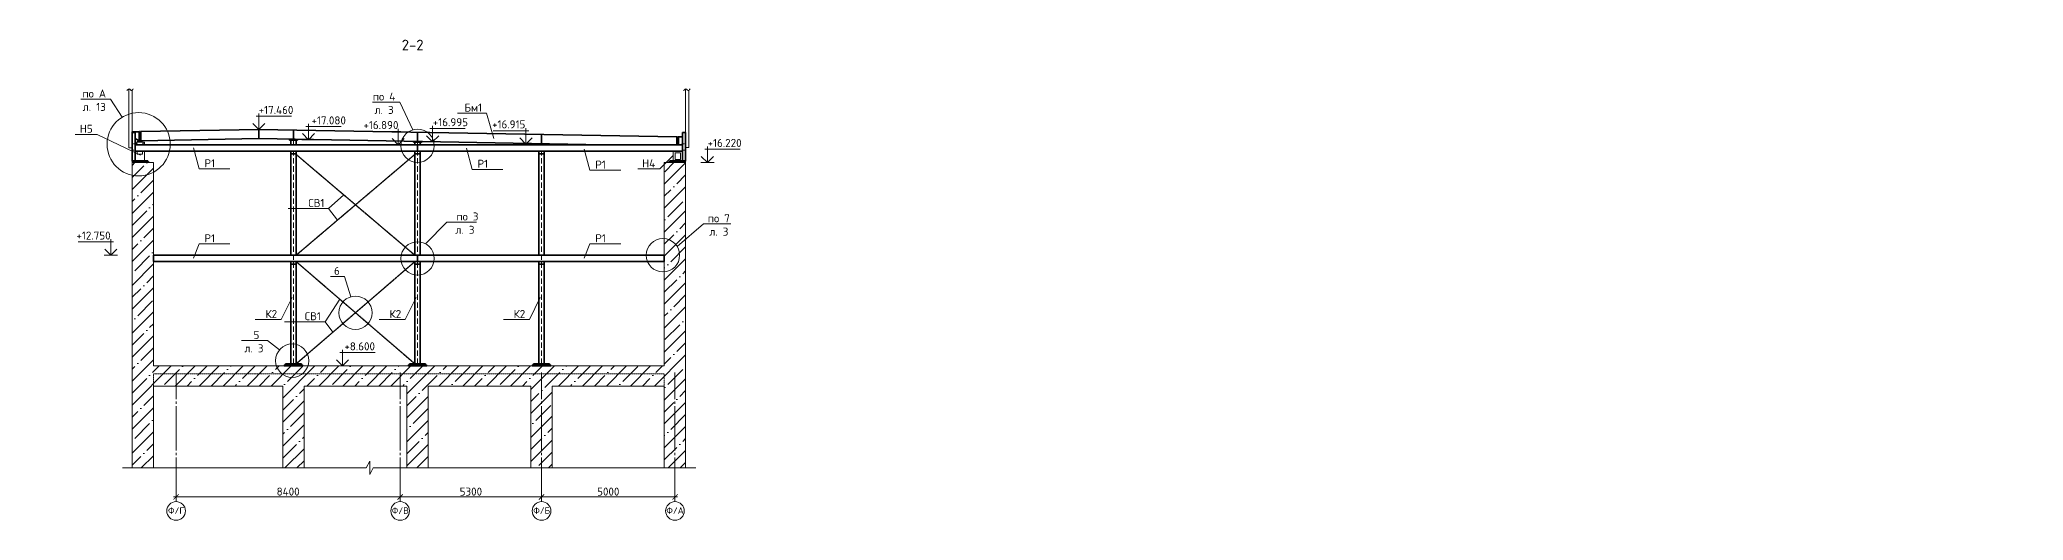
# Model space of a CAD drawing. Header units: millimetres. Extents: x -89387 to 125653, y -1961 to 16045.
# Drawn here: x -23813 to 50543, y -1961 to 16045 of the extents above; entities that cross this region are included whole.
import ezdxf
from ezdxf import colors
from ezdxf.entities.mleader import LeaderData, LeaderLine
from ezdxf.math import Vec2, Vec3

# ---------------------------------------------------------------- set-up
doc = ezdxf.new("R2010")
doc.units = ezdxf.units.MM
doc.linetypes.add('JIS_02_2.0', pattern=[3, 2, -1])
doc.linetypes.add('JIS_08_11', pattern=[12.8, 11, -0.6, 0.6, -0.6])
for name, color, linetype, lineweight in [('НАДПИСИ', 11, 'Continuous', 13), ('ОСЕВАЯ', 50, 'JIS_08_11', 13), ('ОСНОВНАЯ', 213, 'Continuous', 35), ('РАЗМЕРЫ', 141, 'Continuous', 13), ('ШТРИХОВАЯ', 84, 'JIS_02_2.0', 13)]:
    doc.layers.add(name, color=color, linetype=linetype, lineweight=lineweight)
doc.styles.add('_ОСК', font='isocpeur.ttf', dxfattribs={"height": 3})
doc.styles.add('ОСК', font='isocpeur.ttf')
doc.dimstyles.new('Размеры_общие', dxfattribs={"dimtxt": 3, "dimasz": 2, "dimexe": 1, "dimexo": 0, "dimgap": 0.5, "dimtad": 1, "dimdec": 0, "dimzin": 0, "dimdsep": 46, "dimtxsty": 'ОСК', "dimblk": 'ARCHTICK', "dimcen": 1, "dimdle": 1, "dimclrd": 256, "dimclre": 256, "dimclrt": 256, "dimadec": 0, "dimazin": 0, "dimtfac": 1, "dimtdec": 0, "dimtofl": 0, "dimtmove": 1, "dimatfit": 3, "dimfxl": 1, "dimtolj": 1, "dimtzin": 0, "dimlwd": -1, "dimlwe": -1, "dimarcsym": 0})

# ---------------------------------------------------------------- blocks, each defined once
blk = doc.blocks.new('A$C42093D09')
at = {"layer": 'ОСНОВНАЯ'}
for q in [(22, 228), (478, 228)]:
    blk.add_line((250, 0), q, dxfattribs=at)
at = {"layer": 'РАЗМЕРЫ'}
for p, q in [((150, 500), (1475, 500)), ((250, 0), (250, 600)), ((250, 0), (250, 600)), ((250, 0), (250, 600)), ((500, 0), (0, 0))]:
    blk.add_line(p, q, dxfattribs=at)
blk = doc.blocks.new('_ArchTick')
at = {"color": 0, "linetype": 'ByBlock', "const_width": 0.15}
blk.add_lwpolyline([(-0.5, -0.5), (0.5, 0.5)], dxfattribs=at)
blk = doc.blocks.new('*D8')
at = {"layer": 'DEFPOINTS', "color": 0, "transparency": 16777216}
for p in [(-5000, -586), (0, -586), (-5000, -1086)]:
    blk.add_point(p, dxfattribs=at)
at = {"layer": 'НАДПИСИ', "transparency": 16777216}
for p, q in [((-5000, -586), (-5000, -1186)), ((0, -586), (0, -1186)), ((100, -1086), (-5100, -1086))]:
    blk.add_line(p, q, dxfattribs=at)
at = {"layer": 'НАДПИСИ', "transparency": 16777216, "xscale": 200, "yscale": 200, "zscale": 200, "rotation": 180}
blk.add_blockref('_ArchTick', (-5000, -1086), dxfattribs=at)
at = {"layer": 'НАДПИСИ', "transparency": 16777216, "xscale": 200, "yscale": 200, "zscale": 200}
blk.add_blockref('_ArchTick', (0, -1086), dxfattribs=at)
at = {"layer": 'НАДПИСИ', "transparency": 16777216, "insert": (-2500, -886), "char_height": 300, "attachment_point": 5, "style": '_ОСК'}
blk.add_mtext('\\A1;5000', dxfattribs=at)
blk = doc.blocks.new('*D9')
at = {"layer": 'DEFPOINTS', "color": 0, "transparency": 16777216}
for p in [(-10300, -586), (-5000, -586), (-10300, -1086)]:
    blk.add_point(p, dxfattribs=at)
at = {"layer": 'НАДПИСИ', "transparency": 16777216}
for p, q in [((-10300, -586), (-10300, -1186)), ((-5000, -586), (-5000, -1186)), ((-4900, -1086), (-10400, -1086))]:
    blk.add_line(p, q, dxfattribs=at)
at = {"layer": 'НАДПИСИ', "transparency": 16777216, "xscale": 200, "yscale": 200, "zscale": 200, "rotation": 180}
blk.add_blockref('_ArchTick', (-10300, -1086), dxfattribs=at)
at = {"layer": 'НАДПИСИ', "transparency": 16777216, "xscale": 200, "yscale": 200, "zscale": 200}
blk.add_blockref('_ArchTick', (-5000, -1086), dxfattribs=at)
at = {"layer": 'НАДПИСИ', "transparency": 16777216, "insert": (-7650, -886), "char_height": 300, "attachment_point": 5, "style": '_ОСК'}
blk.add_mtext('\\A1;5300', dxfattribs=at)
blk = doc.blocks.new('*D10')
at = {"layer": 'DEFPOINTS', "color": 0, "transparency": 16777216}
for p in [(-18700, -586), (-10300, -586), (-18700, -1086)]:
    blk.add_point(p, dxfattribs=at)
at = {"layer": 'НАДПИСИ', "transparency": 16777216}
for p, q in [((-18700, -586), (-18700, -1186)), ((-10300, -586), (-10300, -1186)), ((-10200, -1086), (-18800, -1086))]:
    blk.add_line(p, q, dxfattribs=at)
at = {"layer": 'НАДПИСИ', "transparency": 16777216, "xscale": 200, "yscale": 200, "zscale": 200, "rotation": 180}
blk.add_blockref('_ArchTick', (-18700, -1086), dxfattribs=at)
at = {"layer": 'НАДПИСИ', "transparency": 16777216, "xscale": 200, "yscale": 200, "zscale": 200}
blk.add_blockref('_ArchTick', (-10300, -1086), dxfattribs=at)
at = {"layer": 'НАДПИСИ', "transparency": 16777216, "insert": (-14500, -886), "char_height": 300, "attachment_point": 5, "style": '_ОСК'}
blk.add_mtext('\\A1;8400', dxfattribs=at)
blk = doc.blocks.new('_None')

msp = doc.modelspace()

# ---------------------------------------------------------------- hatches: boundary and pattern name
at = {"layer": 'НАДПИСИ'}
h = msp.add_hatch(color=256, dxfattribs=at)
h.dxf.hatch_style = 1
edge = h.paths.add_edge_path()
edge.add_arc((-20176, 12160.3), 11.5, 0, 90)
edge.add_line((-20176, 12171.8), (-20176, 12160.3))
edge.add_line((-20176, 12160.3), (-20164.5, 12160.3))
edge = h.paths.add_edge_path()
edge.add_arc((-20176, 12160.3), 11.5, 270, 360)
edge.add_line((-20164.5, 12160.3), (-20176, 12160.3))
edge.add_line((-20176, 12160.3), (-20176, 12148.8))
edge = h.paths.add_edge_path()
edge.add_arc((-20176, 12160.3), 11.5, 180, 270)
edge.add_line((-20176, 12148.8), (-20176, 12160.3))
edge.add_line((-20176, 12160.3), (-20187.5, 12160.3))
edge = h.paths.add_edge_path()
edge.add_arc((-20176, 12160.3), 11.5, 90, 180)
edge.add_line((-20187.5, 12160.3), (-20176, 12160.3))
edge.add_line((-20176, 12160.3), (-20176, 12171.8))
h = msp.add_hatch(color=256, dxfattribs=at)
h.dxf.hatch_style = 1
h.paths.add_polyline_path([(-20064, 12240.3, 0.4142136), (-20074, 12230.3), (-20064, 12230.3)])
h = msp.add_hatch(color=256, dxfattribs=at)
h.dxf.hatch_style = 1
h.paths.add_polyline_path([(-20048, 12240.3, -0.4142136), (-20038, 12230.3), (-20048, 12230.3)])
h = msp.add_hatch(color=256, dxfattribs=at)
h.dxf.hatch_style = 1
edge = h.paths.add_edge_path()
edge.add_arc((-19936, 12160.3), 11.5, 450, 540, ccw=False)
edge.add_line((-19936, 12171.8), (-19936, 12160.3))
edge.add_line((-19936, 12160.3), (-19947.5, 12160.3))
edge = h.paths.add_edge_path()
edge.add_arc((-19936, 12160.3), 11.5, 180, 270, ccw=False)
edge.add_line((-19947.5, 12160.3), (-19936, 12160.3))
edge.add_line((-19936, 12160.3), (-19936, 12148.8))
edge = h.paths.add_edge_path()
edge.add_arc((-19936, 12160.3), 11.5, 270, 360, ccw=False)
edge.add_line((-19936, 12148.8), (-19936, 12160.3))
edge.add_line((-19936, 12160.3), (-19924.5, 12160.3))
edge = h.paths.add_edge_path()
edge.add_arc((-19936, 12160.3), 11.5, 360, 450, ccw=False)
edge.add_line((-19924.5, 12160.3), (-19936, 12160.3))
edge.add_line((-19936, 12160.3), (-19936, 12171.8))
h = msp.add_hatch(dxfattribs=at)
h.set_pattern_fill('ANSI35', color=256, scale=100)
h.set_pattern_definition([(45, (-46070.5, 42187), (-449.013, 449.013), []), (45, (-45621.47, 42187), (-449.013, 449.013), [793.75, -158.75, 0, -158.75])])
h.paths.add_polyline_path([(-19550, 11440.3), (-20350, 11440.3), (-20350, 0), (-19550, 0), (-19550, 3070.3), (-19550, 3520.3), (-400, 3520.3), (-400, 3070.3), (-400, 0), (400, 0), (400, 11440.3), (-400, 11440.3), (-400, 3820.3), (-19550, 3820.3)])
h.paths.add_polyline_path([(-10300, 3520.3), (-18700, 3520.3), (-18700, 3070.3), (-14700, 3070.3), (-14700, 0), (-13900, 0), (-13900, 3070.3), (-10300, 3070.3)], flags=17)
h.paths.add_polyline_path([(-18700, 3520.3), (-19550, 3520.3), (-19550, 3070.3), (-18700, 3070.3)], flags=17)
h.paths.add_polyline_path([(-5000, 3520.3), (-10300, 3520.3), (-10300, 3070.3), (-10050, 3070.3), (-10050, 0), (-9250, 0), (-9250, 3070.3), (-5400, 3070.3), (-5400, 0), (-5000, 0)], flags=17)
h.paths.add_polyline_path([(-400, 3520.3), (-5000, 3520.3), (-5000, 0), (-4600, 0), (-4600, 3070.3), (-400, 3070.3)], flags=17)
h = msp.add_hatch(color=256, dxfattribs=at)
h.dxf.hatch_style = 1
edge = h.paths.add_edge_path()
edge.add_arc((-14, 11860.3), 11.5, 0, 90)
edge.add_line((-14, 11871.8), (-14, 11860.3))
edge.add_line((-14, 11860.3), (-2.5, 11860.3))
edge = h.paths.add_edge_path()
edge.add_arc((-14, 11860.3), 11.5, 270, 360)
edge.add_line((-2.5, 11860.3), (-14, 11860.3))
edge.add_line((-14, 11860.3), (-14, 11848.8))
edge = h.paths.add_edge_path()
edge.add_arc((-14, 11860.3), 11.5, 180, 270)
edge.add_line((-14, 11848.8), (-14, 11860.3))
edge.add_line((-14, 11860.3), (-25.5, 11860.3))
edge = h.paths.add_edge_path()
edge.add_arc((-14, 11860.3), 11.5, 90, 180)
edge.add_line((-25.5, 11860.3), (-14, 11860.3))
edge.add_line((-14, 11860.3), (-14, 11871.8))

# ---------------------------------------------------------------- linework, layer by layer
at = {"color": 1, "lineweight": 35}
for p, q in [((-20350, 12570.3), (-20350, 11510.3)), ((-20230, 12570.3), (-20350, 12570.3)), ((-20230, 12570.3), (-20230, 11510.3)), ((280, 12570.3), (280, 11510.3)), ((400, 12570.3), (280, 12570.3)), ((400, 12570.3), (400, 11510.3)), ((-20350, 11510.3), (-19762, 11510.3)), ((-20350, 11510.3), (-20350, 11490.3)), ((-20350, 11490.3), (-19762, 11490.3)), ((-19762, 11510.3), (-19762, 11490.3)), ((400, 11510.3), (-188, 11510.3)), ((-188, 11510.3), (-188, 11490.3)), ((-188, 11510.3), (-188, 11490.3)), ((400, 11490.3), (-188, 11490.3)), ((400, 11510.3), (400, 11490.3))]:
    msp.add_line(p, q, dxfattribs=at)
at = {"layer": 'НАДПИСИ'}
for p, q in [((-20470, 11990.3), (-20470, 14196.8)), ((-20350, 11990.3), (-20350, 14144.6)), ((400, 12012), (400, 14196.8)), ((520, 12012), (520, 14144.6)), ((-20350, 11990.3), (-20470, 11990.3)), ((-20230, 12110.3), (-20230, 12200.3)), ((-20230, 12200.3), (-19882, 12200.3)), ((-20146, 12230.3), (-19966, 12230.3)), ((-20056, 12230.3), (-20146, 12230.3)), ((-20146, 12230.3), (-20146, 12200.3)), ((-20141, 12230.3), (-20141, 12240.3)), ((-20091, 12240.3), (-20141, 12240.3)), ((-20091, 12240.3), (-20091, 12230.3)), ((-20091, 12230.3), (-20091, 12240.3)), ((-20056, 12230.3), (-19966, 12230.3)), ((-19966, 12230.3), (-19966, 12200.3)), ((-19882, 12110.3), (-19882, 12200.3)), ((400, 12012), (520, 12012)), ((-20350, 11490.3), (-20350, 0)), ((-19550, 11440.3), (-20350, 11440.3)), ((-20156, 11760.3), (-20156, 11870.3)), ((-19956, 11760.3), (-20156, 11760.3)), ((-20116, 11760.3), (-20156, 11760.3)), ((-19956, 11870.3), (-19956, 11760.3)), ((-19882, 11510.3), (-19882, 11870.3)), ((-19550, 11440.3), (-19550, 3820.3)), ((-400, 11440.3), (-400, 3820.3)), ((400, 11440.3), (-400, 11440.3)), ((-68, 11510.3), (-68, 11870.3)), ((206, 11800.3), (6, 11800.3)), ((6, 11800.3), (6, 11560.3)), ((6, 11560.3), (206, 11560.3)), ((206, 11800.3), (206, 11560.3)), ((400, 11490.3), (400, 0)), ((-12417.2, 10233), (-12982.7, 9716.3)), ((-12564.5, 6322.7), (-13117.3, 5474.4)), ((-19550, 3820.3), (-400, 3820.3)), ((-19550, 3070.3), (-19550, 0)), ((-19550, 3070.3), (-14700, 3070.3)), ((-14700, 3070.3), (-14700, 0)), ((-13900, 3070.3), (-13900, 0)), ((-13900, 3070.3), (-10050, 3070.3)), ((-10050, 3070.3), (-10050, 0)), ((-9250, 3070.3), (-9250, 0)), ((-9250, 3070.3), (-5400, 3070.3)), ((-5400, 3070.3), (-5400, 0)), ((-4600, 3070.3), (-4600, 0)), ((-4600, 3070.3), (-400, 3070.3)), ((-400, 3070.3), (-400, 0)), ((-20709.2, 0), (-11568.9, 0)), ((-11438.1, 250), (-11568.9, 0)), ((-11438.1, 250), (-11438.1, -250)), ((-11438.1, -250), (-11307.3, 0)), ((-11307.3, 0), (786.3, 0))]:
    msp.add_line(p, q, dxfattribs=at)
for centre, radius in [((-20103, 12128.3), 1184.3), ((-9650, 12072.8), 624.9), ((-20176, 12160.3), 11.5), ((-19936, 12160.3), 11.5), ((-14, 11860.3), 11.5), ((-9650, 7850.3), 624.9), ((-449.1, 7969.4), 624.9), ((-11975, 5815.3), 624.9), ((-14349.1, 4019.4), 624.9), ((-18700, -1611.2), 350), ((-10300, -1611.2), 350), ((-5000, -1611.2), 350), ((0, -1611.2), 350)]:
    msp.add_circle(centre, radius, dxfattribs=at)
for centre, radius, start, end in [((-20064, 12230.3), 10, 90, 180), ((-20048, 12230.3), 10, 0, 90), ((-19762, 11440.3), 50, 0, 90), ((-188, 11440.3), 50, 90, 180)]:
    msp.add_arc(centre, radius, start, end, dxfattribs=at)
for points in [[(-20543.7, 14136), (-20439.4, 14195.2), (-20379.7, 14135.6), (-20304.3, 14201.2)], [(326.3, 14136), (430.6, 14195.2), (490.3, 14135.6), (565.7, 14201.2)]]:
    msp.add_spline(points, degree=3, dxfattribs=at)
at = {"layer": 'ОСЕВАЯ', "linetype": 'JIS_08_11', "lineweight": 35}
for p, q in [((-14200, 11745.4), (-9750, 7970.3)), ((-9750, 11745.4), (-14200, 7970.3)), ((-14200, 7730.3), (-9750, 3900.3)), ((-9750, 7730.3), (-14200, 3900.3))]:
    msp.add_line(p, q, dxfattribs=at)
at = {"layer": 'ОСЕВАЯ', "linetype": 'JIS_08_11', "ltscale": 150}
for p, q in [((-18700, -1261.2), (-18700, 3570.3)), ((-10300, -1261.2), (-10300, 3570.3)), ((-5000, -1261.2), (-5000, 3570.3)), ((0, -1261.2), (0, 3570.3))]:
    msp.add_line(p, q, dxfattribs=at)
at = {"layer": 'ОСНОВНАЯ'}
for p, q in [((-15600.2, 12677), (-20024, 12599.6)), ((-15600, 12677), (-20024, 12599.6)), ((-15600.2, 12677), (73.7, 12402.7)), ((-15600.2, 12336.9), (-15600.2, 12677)), ((-15600, 12677), (73.7, 12402.7)), ((-14300, 12314.2), (-14300, 12654.2)), ((-20088, 12598.7), (-20350, 12598.7)), ((-20350, 12598.7), (-20350, 12416.2)), ((-20088, 12258.4), (-20230, 12343.9)), ((-20072, 12608.7), (-20088, 12608.7)), ((-20088, 12230.3), (-20088, 12608.7)), ((-20072, 12230.3), (-20072, 12608.7)), ((-20064, 12340.3), (-20048, 12340.3)), ((-20064, 12340.3), (-20064, 12230.3)), ((-20064, 12230.3), (-20064, 12337.8)), ((-20048, 12340.3), (-20048, 12230.3)), ((-20048, 12337.8), (-20048, 12230.3)), ((-20040, 12230.3), (-20040, 12608.7)), ((-20024, 12608.7), (-20040, 12608.7)), ((-20024, 12230.3), (-20024, 12608.7)), ((-15600.2, 12336.9), (-20024, 12259.5)), ((-15600.2, 12336.9), (-2650.2, 12110.3)), ((-14448.6, 12316.8), (-14449.2, 12284.8)), ((-14449.2, 12284.8), (-14149.2, 12279.5)), ((-14448.9, 12300.8), (-14148.9, 12295.5)), ((-14400, 12283.9), (-14400, 12110.3)), ((-14200, 12280.4), (-14200, 12110.3)), ((-14148.7, 12311.5), (-14149.2, 12279.5)), ((-9798.6, 12235.4), (-9799.2, 12203.4)), ((-9799.2, 12203.4), (-9499.2, 12198.2)), ((-9798.9, 12219.4), (-9498.9, 12214.2)), ((-9750, 12202.6), (-9750, 12110.3)), ((-9650, 12232.8), (-9650, 12572.9)), ((-9550, 12199.1), (-9550, 12110.3)), ((-9498.7, 12230.2), (-9499.2, 12198.2)), ((-5148.6, 12154), (-5149.2, 12122)), ((-5149.2, 12122), (-4849.2, 12116.8)), ((-5148.9, 12138), (-4848.9, 12132.8)), ((-5100, 12121.2), (-5100, 12110.3)), ((-5000, 12151.4), (-5000, 12491.5)), ((-4900, 12117.7), (-4900, 12110.3)), ((-4848.7, 12148.8), (-4849.2, 12116.8)), ((73.7, 12110.3), (73.7, 12411.2)), ((73.7, 12411.2), (89.7, 12411.2)), ((73.7, 12110.3), (73.7, 12411.2)), ((73.7, 12411.2), (89.7, 12411.2)), ((89.7, 12110.3), (89.7, 12411.2)), ((89.7, 12110.3), (89.7, 12411.2)), ((114, 12140.3), (98, 12140.3)), ((98, 12140.3), (98, 12110.3)), ((114, 12140.3), (114, 12110.3)), ((122, 12110.3), (122, 12411.2)), ((122, 12411.2), (138, 12411.2)), ((138, 12110.3), (138, 12411.2)), ((138, 12401.2), (280, 12401.2)), ((233.1, 12110.3), (280, 12134.4)), ((400, 12401.2), (400, 12196)), ((-14400, 11870.3), (-14400, 7970.3)), ((-14400, 11770.3), (-14400, 11870.3)), ((-14400, 11870.3), (-14200, 11870.3)), ((-14200, 11770.3), (-14400, 11770.3)), ((-14200, 11870.3), (-14200, 7970.3)), ((-14200, 11870.3), (-14200, 11770.3)), ((-9750, 11870.3), (-9750, 7970.3)), ((-9750, 11770.3), (-9750, 11870.3)), ((-9750, 11870.3), (-9550, 11870.3)), ((-9550, 11770.3), (-9750, 11770.3)), ((-9550, 11870.3), (-9550, 7970.3)), ((-9550, 11870.3), (-9550, 11770.3)), ((-5100, 11870.3), (-5100, 7970.3)), ((-5100, 11770.3), (-5100, 11870.3)), ((-5100, 11870.3), (-4900, 11870.3)), ((-4900, 11770.3), (-5100, 11770.3)), ((-4900, 11870.3), (-4900, 7970.3)), ((-4900, 11870.3), (-4900, 11770.3)), ((-19550, 7970.3), (-5000, 7970.3)), ((-19550, 7970.3), (-19550, 7730.3)), ((-19550, 7730.3), (-5000, 7730.3)), ((-14400, 7730.3), (-14400, 3900.3)), ((-14400, 7630.3), (-14400, 7730.3)), ((-14400, 7730.3), (-14200, 7730.3)), ((-14200, 7630.3), (-14400, 7630.3)), ((-14200, 7730.3), (-14200, 3900.3)), ((-14200, 7730.3), (-14200, 7630.3)), ((-9750, 7730.3), (-9750, 3900.3)), ((-9750, 7630.3), (-9750, 7730.3)), ((-9750, 7730.3), (-9550, 7730.3)), ((-9550, 7630.3), (-9750, 7630.3)), ((-9650, 7970.3), (-9650, 7730.3)), ((-9550, 7730.3), (-9550, 3900.3)), ((-9550, 7730.3), (-9550, 7630.3)), ((-5100, 7730.3), (-5100, 3900.3)), ((-5100, 7630.3), (-5100, 7730.3)), ((-5100, 7730.3), (-4900, 7730.3)), ((-4900, 7630.3), (-5100, 7630.3)), ((-5000, 7970.3), (-400, 7970.3)), ((-5000, 7730.3), (-400, 7730.3)), ((-4900, 7730.3), (-4900, 3900.3)), ((-4900, 7730.3), (-4900, 7630.3)), ((-400, 7970.3), (-400, 7730.3)), ((-14650, 3820.3), (-13950, 3820.3)), ((-14000, 3900.3), (-14600, 3900.3)), ((-14600, 3900.3), (-14600, 3870.3)), ((-14600, 3870.3), (-14000, 3870.3)), ((-14000, 3870.3), (-14000, 3900.3)), ((-10000, 3820.3), (-9300, 3820.3)), ((-9350, 3900.3), (-9950, 3900.3)), ((-9950, 3900.3), (-9950, 3870.3)), ((-9950, 3870.3), (-9350, 3870.3)), ((-9350, 3870.3), (-9350, 3900.3)), ((-5350, 3820.3), (-4650, 3820.3)), ((-4700, 3900.3), (-5300, 3900.3)), ((-5300, 3900.3), (-5300, 3870.3)), ((-5300, 3870.3), (-4700, 3870.3)), ((-4700, 3870.3), (-4700, 3900.3))]:
    msp.add_line(p, q, dxfattribs=at)
at = {"layer": 'ОСНОВНАЯ', "color": 1}
for p, q in [((-20350, 12110.3), (-20350, 11903.6)), ((-20350, 12110.3), (-20350, 11870.3)), ((-20230, 12110.3), (280, 12110.3)), ((-9650, 11870.3), (-9650, 12110.3)), ((400, 11913.6), (400, 12110.3)), ((400, 11870.3), (400, 12110.3)), ((-20230, 11870.3), (280, 11870.3))]:
    msp.add_line(p, q, dxfattribs=at)
at = {"layer": 'ОСНОВНАЯ'}
for centre, start, end in [((-14600, 3820.3), 90, 180), ((-14000, 3820.3), 0, 90), ((-9950, 3820.3), 90, 180), ((-9350, 3820.3), 0, 90), ((-5300, 3820.3), 90, 180), ((-4700, 3820.3), 0, 90)]:
    msp.add_arc(centre, 50, start, end, dxfattribs=at)
at = {"layer": 'ШТРИХОВАЯ'}
for p, q in [((-20243.3, 12140.3), (-20336.7, 12140.3)), ((-20336.7, 11900.3), (-20243.3, 11900.3)), ((-20230, 11913.6), (-20230, 12127)), ((280, 12127), (280, 11913.6)), ((386.7, 12140.3), (293.3, 12140.3)), ((293.3, 11900.3), (386.7, 11900.3)), ((-19550, 3520.3), (-400, 3520.3)), ((-19550, 3070.3), (-19550, 3520.3)), ((-400, 3520.3), (-400, 3070.3))]:
    msp.add_line(p, q, dxfattribs=at)
at = {"layer": 'ШТРИХОВАЯ', "ltscale": 100}
for p, q in [((-14300, 12110.3), (-14300, 12282.2)), ((-9650, 12110.3), (-9650, 12200.8)), ((-5000, 12110.3), (-5000, 12119.4)), ((-14300, 3900.3), (-14300, 11870.3)), ((-9650, 3900.3), (-9650, 11870.3)), ((-5000, 3900.3), (-5000, 11870.3))]:
    msp.add_line(p, q, dxfattribs=at)
at = {"layer": 'ШТРИХОВАЯ'}
for centre, start, end in [((-20336.7, 12127), 90, 180), ((-20336.7, 11913.6), 180, 270), ((-20243.3, 12127), 0, 90), ((-20243.3, 11913.6), 270, 0), ((293.3, 12127), 90, 180), ((293.3, 11913.6), 180, 270), ((386.7, 12127), 0, 90), ((386.7, 11913.6), 270, 0)]:
    msp.add_arc(centre, 13.3, start, end, dxfattribs=at)

# ---------------------------------------------------------------- block references
for p in [(-15850.2, 12677), (-13985.1, 12298.2), (-9335.1, 12216.8), (964.9, 11440.3), (-12714.7, 3820.3)]:
    msp.add_blockref('A$C42093D09', p)
at = {"xscale": -1}
for p in [(-10125.7, 12110.3), (-5333.7, 12135.4), (-20898.6, 7970.3)]:
    msp.add_blockref('A$C42093D09', p, dxfattribs=at)

# ---------------------------------------------------------------- texts
at = {"layer": 'НАДПИСИ', "style": 'ОСК'}
for s, insert, char_height, width, attachment_point in [('2-2', (-9832.4, 15844.7), 400, 19492.626, 5), ('+17.460', (-14954.1, 13262.9), 300, 2680.15, 8), ('+17.080', (-12979.2, 12871.7), 300, 2680.15, 8), ('+16.890', (-11021.8, 12696.2), 300, 2680.15, 8), ('+16.995', (-8418.2, 12803.4), 300, 2680.15, 8), ('+16.915', (-6232.2, 12723.3), 300, 2680.15, 8), ('+16.220', (1861, 12026.2), 300, 2680.15, 8), ('+12.750', (-21794.7, 8556.2), 300, 2680.15, 8), ('+8.600', (-11818.6, 4406.2), 300, 2680.15, 8), ('Ф/Г', (-18697.3, -1596.5), 250, 2000, 5), ('Ф/В', (-10297.3, -1596.5), 250, 2000, 5), ('Ф/Б', (-4997.3, -1596.5), 250, 2000, 5), ('Ф/А', (2.7, -1596.5), 250, 2000, 5)]:
    msp.add_mtext(s, dxfattribs=dict(at, insert=insert, char_height=char_height, width=width, attachment_point=attachment_point))

# ---------------------------------------------------------------- dimensions: what is measured, and where the dimension line sits
at = {"layer": 'НАДПИСИ'}
for base, p1, p2, picture, middle in [((-18700, -1086), (-10300, -586), (-18700, -586), '*D10', (-14500, -886)), ((-10300, -1086), (-5000, -586), (-10300, -586), '*D9', (-7650, -886)), ((-5000, -1086), (0, -586), (-5000, -586), '*D8', (-2500, -886))]:
    dim = msp.add_linear_dim(base=base, p1=p1, p2=p2, angle=180, dimstyle='Размеры_общие', override={"dimscale": 100, "dimtxsty": '_ОСК'}, dxfattribs=at)
    dim.commit()
    dim.dimension.update_dxf_attribs({"geometry": picture, "text_midpoint": middle})

# ---------------------------------------------------------------- leaders
ml = msp.add_multileader_mtext('Standard', dxfattribs=at)
ml.set_content('по А\\Pл. 13', color=256, style='ОСК')
ml.set_leader_properties(color=256, linetype='ByLayer', lineweight=-1)
ml.set_arrow_properties(name='NONE')
ml.build(insert=Vec2(0, 0))
ml.multileader.update_dxf_attribs({"has_dogleg": 0, "text_left_attachment_type": 6, "text_right_attachment_type": 6, "dogleg_length": 0, "arrow_head_size": 150, "scale": 100})
ctx = ml.context
ctx.base_point, ctx.scale, ctx.char_height, ctx.arrow_head_size, ctx.landing_gap_size, ctx.plane_origin = Vec3(-22372.1, 13816.6), 100, 300, 150, 200, Vec3(-22606.7, 14523.9)
ctx.left_attachment, ctx.right_attachment, ctx.text_align_type = 6, 6, 1
notes = []
notes.append((ctx, [(0, (1, 1, 0), (-21162.1, 13816.6), (-1, 0), 0, [(3, [(-20723.1, 13137.3)], 0, [])])]))
ctx.mtext.insert, ctx.mtext.width, ctx.mtext.alignment, ctx.mtext.flow_direction = Vec3(-21767.1, 14176.6), 1352.393, 2, 5
ml = msp.add_multileader_mtext('Standard', dxfattribs=at)
ml.set_content('по 4\\Pл. 3', color=256, style='ОСК')
ml.set_leader_properties(color=256, linetype='ByLayer', lineweight=-1)
ml.set_arrow_properties(name='NONE')
ml.build(insert=Vec2(0, 0))
ml.multileader.update_dxf_attribs({"has_dogleg": 0, "text_left_attachment_type": 6, "text_right_attachment_type": 6, "dogleg_length": 0, "arrow_head_size": 150, "scale": 100})
ctx = ml.context
ctx.base_point, ctx.scale, ctx.char_height, ctx.arrow_head_size, ctx.landing_gap_size, ctx.plane_origin = Vec3(-11495, 13703.7), 100, 300, 150, 200, Vec3(-11757.4, 13951.3)
ctx.left_attachment, ctx.right_attachment, ctx.text_align_type = 6, 6, 1
notes.append((ctx, [(0, (1, 1, 0), (-10315, 13703.7), (-1, 0), 0, [(3, [(-9822.2, 12673.6)], 0, [])])]))
ctx.mtext.insert, ctx.mtext.width, ctx.mtext.alignment, ctx.mtext.flow_direction = Vec3(-10905, 14063.7), 934.964, 2, 5
ml = msp.add_multileader_mtext('Standard', dxfattribs=at)
ml.set_content(' Бм1', color=256, style='ОСК')
ml.set_leader_properties(color=256, linetype='ByLayer', lineweight=-1)
ml.set_arrow_properties(name='NONE')
ml.build(insert=Vec2(0, 0))
ml.multileader.update_dxf_attribs({"has_dogleg": 0, "text_left_attachment_type": 6, "text_right_attachment_type": 6, "dogleg_length": 0, "arrow_head_size": 150, "scale": 100})
ctx = ml.context
ctx.base_point, ctx.scale, ctx.char_height, ctx.arrow_head_size, ctx.landing_gap_size, ctx.plane_origin = Vec3(-8246.2, 13288.6), 100, 300, 150, 200, Vec3(-8658.9, 12079.5)
ctx.left_attachment, ctx.right_attachment, ctx.text_align_type = 6, 6, 1
notes.append((ctx, [(0, (1, 1, 0), (-7066.2, 13288.6), (-1, 0), 0, [(3, [(-6786.1, 12338.8)], 0, [])])]))
ctx.mtext.insert, ctx.mtext.width, ctx.mtext.alignment, ctx.mtext.flow_direction = Vec3(-7656.2, 13648.6), 934.964, 2, 5
ml = msp.add_multileader_mtext('Standard', dxfattribs=at)
ml.set_content(' Н5', color=256, style='ОСК')
ml.set_leader_properties(color=256, linetype='ByLayer', lineweight=-1)
ml.set_arrow_properties(name='NONE')
ml.build(insert=Vec2(0, 0))
ml.multileader.update_dxf_attribs({"has_dogleg": 0, "text_left_attachment_type": 6, "text_right_attachment_type": 6, "dogleg_length": 0, "arrow_head_size": 150, "scale": 100})
ctx = ml.context
ctx.base_point, ctx.scale, ctx.char_height, ctx.arrow_head_size, ctx.landing_gap_size, ctx.plane_origin = Vec3(-22662.2, 12497.9), 100, 300, 150, 200, Vec3(-22334.7, 13186.9)
ctx.left_attachment, ctx.right_attachment, ctx.text_align_type = 6, 6, 1
notes.append((ctx, [(0, (1, 1, 0), (-21662.2, 12497.9), (-1, 0), 0, [(3, [(-20031, 11720.3)], 0, [])])]))
ctx.mtext.insert, ctx.mtext.width, ctx.mtext.alignment, ctx.mtext.flow_direction = Vec3(-22162.2, 12857.9), 934.964, 2, 5
ml = msp.add_multileader_mtext('Standard', dxfattribs=at)
ml.set_content('Р1     ', color=256, style='ОСК')
ml.set_leader_properties(color=256, linetype='ByLayer', lineweight=-1)
ml.set_arrow_properties(name='NONE')
ml.build(insert=Vec2(0, 0))
ml.multileader.update_dxf_attribs({"has_dogleg": 0, "text_left_attachment_type": 6, "text_right_attachment_type": 6, "dogleg_length": 0, "arrow_head_size": 150, "scale": 100})
ctx = ml.context
ctx.base_point, ctx.scale, ctx.char_height, ctx.arrow_head_size, ctx.landing_gap_size, ctx.plane_origin = Vec3(-17837.6, 11206.8), 100, 300, 150, 200, Vec3(-18238.5, 12435.5)
ctx.left_attachment, ctx.right_attachment = 6, 6
notes.append((ctx, [(1, (1, 1, 0), (-17837.6, 11206.8), (1, 0), 0, [(3, [(-18048.7, 11996.9)], 0, [])])]))
ctx.mtext.insert, ctx.mtext.width, ctx.mtext.flow_direction = Vec3(-17637.6, 11566.8), 350.403, 5
ml = msp.add_multileader_mtext('Standard', dxfattribs=at)
ml.set_content('Р1     ', color=256, style='ОСК')
ml.set_leader_properties(color=256, linetype='ByLayer', lineweight=-1)
ml.set_arrow_properties(name='NONE')
ml.build(insert=Vec2(0, 0))
ml.multileader.update_dxf_attribs({"has_dogleg": 0, "text_left_attachment_type": 6, "text_right_attachment_type": 6, "dogleg_length": 0, "arrow_head_size": 150, "scale": 100})
ctx = ml.context
ctx.base_point, ctx.scale, ctx.char_height, ctx.arrow_head_size, ctx.landing_gap_size, ctx.plane_origin = Vec3(-7600.8, 11186.8), 100, 300, 150, 200, Vec3(-8001.8, 12415.5)
ctx.left_attachment, ctx.right_attachment = 6, 6
notes.append((ctx, [(1, (1, 1, 0), (-7600.8, 11186.8), (1, 0), 0, [(3, [(-7812, 11976.9)], 0, [])])]))
ctx.mtext.insert, ctx.mtext.width, ctx.mtext.flow_direction = Vec3(-7400.8, 11546.8), 350.403, 5
ml = msp.add_multileader_mtext('Standard', dxfattribs=at)
ml.set_content('Р1     ', color=256, style='ОСК')
ml.set_leader_properties(color=256, linetype='ByLayer', lineweight=-1)
ml.set_arrow_properties(name='NONE')
ml.build(insert=Vec2(0, 0))
ml.multileader.update_dxf_attribs({"has_dogleg": 0, "text_left_attachment_type": 6, "text_right_attachment_type": 6, "dogleg_length": 0, "arrow_head_size": 150, "scale": 100})
ctx = ml.context
ctx.base_point, ctx.scale, ctx.char_height, ctx.arrow_head_size, ctx.landing_gap_size, ctx.plane_origin = Vec3(-3187.6, 11153.9), 100, 300, 150, 200, Vec3(-3588.5, 12382.6)
ctx.left_attachment, ctx.right_attachment = 6, 6
notes.append((ctx, [(1, (1, 1, 0), (-3187.6, 11153.9), (1, 0), 0, [(3, [(-3398.7, 11944)], 0, [])])]))
ctx.mtext.insert, ctx.mtext.width, ctx.mtext.flow_direction = Vec3(-2987.6, 11513.9), 350.403, 5
ml = msp.add_multileader_mtext('Standard', dxfattribs=at)
ml.set_content(' Н4', color=256, style='ОСК')
ml.set_leader_properties(color=256, linetype='ByLayer', lineweight=-1)
ml.set_arrow_properties(name='NONE')
ml.build(insert=Vec2(0, 0))
ml.multileader.update_dxf_attribs({"has_dogleg": 0, "text_left_attachment_type": 6, "text_right_attachment_type": 6, "dogleg_length": 0, "arrow_head_size": 150, "scale": 100})
ctx = ml.context
ctx.base_point, ctx.scale, ctx.char_height, ctx.arrow_head_size, ctx.landing_gap_size, ctx.plane_origin = Vec3(-1596.5, 11200.4), 100, 300, 150, 200, Vec3(-2159.2, 13827.6)
ctx.left_attachment, ctx.right_attachment, ctx.text_align_type = 6, 6, 1
notes.append((ctx, [(0, (1, 1, 0), (-566.5, 11200.4), (-1, 0), 0, [(3, [(-68, 11705.3)], 0, [])])]))
ctx.mtext.insert, ctx.mtext.width, ctx.mtext.alignment, ctx.mtext.flow_direction = Vec3(-1081.5, 11560.4), 934.964, 2, 5
ml = msp.add_multileader_mtext('Standard', dxfattribs=at)
ml.set_content(' СВ1     ', color=256, style='ОСК')
ml.set_leader_properties(color=256, linetype='ByLayer', lineweight=-1)
ml.set_arrow_properties(name='NONE')
ml.build(insert=Vec2(0, 0))
ml.multileader.update_dxf_attribs({"has_dogleg": 0, "text_left_attachment_type": 6, "text_right_attachment_type": 6, "dogleg_length": 0, "arrow_head_size": 150, "scale": 100})
ctx = ml.context
ctx.base_point, ctx.scale, ctx.char_height, ctx.arrow_head_size, ctx.landing_gap_size, ctx.plane_origin = Vec3(-14132.7, 9716.3), 100, 300, 150, 200, Vec3(-14113.6, 11063)
ctx.left_attachment, ctx.right_attachment = 6, 6
notes.append((ctx, [(0, (1, 1, 0), (-12982.7, 9716.3), (-1, 0), 0, [(3, [(-12654.3, 9281.5)], 0, [])])]))
ctx.mtext.insert, ctx.mtext.width, ctx.mtext.flow_direction = Vec3(-13932.7, 10076.3), 1395.862, 5
ml = msp.add_multileader_mtext('Standard', dxfattribs=at)
ml.set_content(' по 3\\Pл. 3', color=256, style='ОСК')
ml.set_leader_properties(color=256, linetype='ByLayer', lineweight=-1)
ml.set_arrow_properties(name='NONE')
ml.build(insert=Vec2(0, 0))
ml.multileader.update_dxf_attribs({"has_dogleg": 0, "text_left_attachment_type": 6, "text_right_attachment_type": 6, "dogleg_length": 0, "arrow_head_size": 150, "scale": 100})
ctx = ml.context
ctx.base_point, ctx.scale, ctx.char_height, ctx.arrow_head_size, ctx.landing_gap_size, ctx.plane_origin = Vec3(-8553.9, 9210.6), 100, 300, 150, 200, Vec3(-11757.4, 9728.8)
ctx.left_attachment, ctx.right_attachment, ctx.text_align_type = 6, 6, 1
notes.append((ctx, [(1, (1, 1, 0), (-8553.9, 9210.6), (1, 0), 0, [(3, [(-9347.5, 8397.2)], 0, [])])]))
ctx.mtext.insert, ctx.mtext.width, ctx.mtext.alignment, ctx.mtext.flow_direction = Vec3(-7873.9, 9570.6), 934.964, 2, 5
ml = msp.add_multileader_mtext('Standard', dxfattribs=at)
ml.set_content('по 7\\Pл. 3 ', color=256, style='ОСК')
ml.set_leader_properties(color=256, linetype='ByLayer', lineweight=-1)
ml.set_arrow_properties(name='NONE')
ml.build(insert=Vec2(0, 0))
ml.multileader.update_dxf_attribs({"has_dogleg": 0, "text_left_attachment_type": 6, "text_right_attachment_type": 6, "dogleg_length": 0, "arrow_head_size": 150, "scale": 100})
ctx = ml.context
ctx.base_point, ctx.scale, ctx.char_height, ctx.arrow_head_size, ctx.landing_gap_size, ctx.plane_origin = Vec3(1069.6, 9142.9), 100, 300, 150, 200, Vec3(-2556.5, 9847.8)
ctx.left_attachment, ctx.right_attachment, ctx.text_align_type = 6, 6, 1
notes.append((ctx, [(1, (1, 1, 0), (1069.6, 9142.9), (1, 0), 0, [(3, [(84.4, 8294.8)], 0, [])])]))
ctx.mtext.insert, ctx.mtext.width, ctx.mtext.alignment, ctx.mtext.flow_direction = Vec3(1644.6, 9502.9), 934.964, 2, 5
ml = msp.add_multileader_mtext('Standard', dxfattribs=at)
ml.set_content('Р1     ', color=256, style='ОСК')
ml.set_leader_properties(color=256, linetype='ByLayer', lineweight=-1)
ml.set_arrow_properties(name='NONE')
ml.build(insert=Vec2(0, 0))
ml.multileader.update_dxf_attribs({"has_dogleg": 0, "text_left_attachment_type": 6, "text_right_attachment_type": 6, "dogleg_length": 0, "arrow_head_size": 150, "scale": 100})
ctx = ml.context
ctx.base_point, ctx.scale, ctx.char_height, ctx.arrow_head_size, ctx.landing_gap_size, ctx.plane_origin = Vec3(-17837.6, 8396.4), 100, 300, 150, 200, Vec3(-18238.5, 9743)
ctx.left_attachment, ctx.right_attachment = 6, 6
notes.append((ctx, [(1, (1, 1, 0), (-17837.6, 8396.4), (1, 0), 0, [(3, [(-18048.7, 7855.8)], 0, [])])]))
ctx.mtext.insert, ctx.mtext.width, ctx.mtext.flow_direction = Vec3(-17637.6, 8756.4), 350.403, 5
ml = msp.add_multileader_mtext('Standard', dxfattribs=at)
ml.set_content('Р1     ', color=256, style='ОСК')
ml.set_leader_properties(color=256, linetype='ByLayer', lineweight=-1)
ml.set_arrow_properties(name='NONE')
ml.build(insert=Vec2(0, 0))
ml.multileader.update_dxf_attribs({"has_dogleg": 0, "text_left_attachment_type": 6, "text_right_attachment_type": 6, "dogleg_length": 0, "arrow_head_size": 150, "scale": 100})
ctx = ml.context
ctx.base_point, ctx.scale, ctx.char_height, ctx.arrow_head_size, ctx.landing_gap_size, ctx.plane_origin = Vec3(-3187.6, 8396.4), 100, 300, 150, 200, Vec3(-3588.5, 9743)
ctx.left_attachment, ctx.right_attachment = 6, 6
notes.append((ctx, [(1, (1, 1, 0), (-3187.6, 8396.4), (1, 0), 0, [(3, [(-3398.7, 7855.8)], 0, [])])]))
ctx.mtext.insert, ctx.mtext.width, ctx.mtext.flow_direction = Vec3(-2987.6, 8756.4), 350.403, 5
ml = msp.add_multileader_mtext('Standard', dxfattribs=at)
ml.set_content(' 6', color=256, style='ОСК')
ml.set_leader_properties(color=256, linetype='ByLayer', lineweight=-1)
ml.set_arrow_properties(name='NONE')
ml.build(insert=Vec2(0, 0))
ml.multileader.update_dxf_attribs({"has_dogleg": 0, "text_left_attachment_type": 6, "text_right_attachment_type": 6, "dogleg_length": 0, "arrow_head_size": 150, "scale": 100})
ctx = ml.context
ctx.base_point, ctx.scale, ctx.char_height, ctx.arrow_head_size, ctx.landing_gap_size, ctx.plane_origin = Vec3(-13146.6, 7175.6), 100, 300, 150, 200, Vec3(-14082.4, 7693.8)
ctx.left_attachment, ctx.right_attachment, ctx.text_align_type = 6, 6, 1
notes.append((ctx, [(0, (1, 1, 0), (-12386.6, 7175.6), (-1, 0), 0, [(3, [(-12147.2, 6416)], 0, [])])]))
ctx.mtext.insert, ctx.mtext.width, ctx.mtext.alignment, ctx.mtext.flow_direction = Vec3(-12766.6, 7535.6), 934.964, 2, 5
ml = msp.add_multileader_mtext('Standard', dxfattribs=at)
ml.set_content('К2   ', color=256, style='ОСК')
ml.set_leader_properties(color=256, linetype='ByLayer', lineweight=-1)
ml.set_arrow_properties(name='NONE')
ml.build(insert=Vec2(0, 0))
ml.multileader.update_dxf_attribs({"has_dogleg": 0, "text_left_attachment_type": 6, "text_right_attachment_type": 6, "dogleg_length": 0, "arrow_head_size": 150, "scale": 100})
ctx = ml.context
ctx.base_point, ctx.scale, ctx.char_height, ctx.arrow_head_size, ctx.landing_gap_size, ctx.plane_origin = Vec3(-15548.1, 5557.6), 100, 300, 150, 200, Vec3(-14339, 4210.9)
ctx.left_attachment, ctx.right_attachment = 6, 6
notes.append((ctx, [(0, (1, 1, 0), (-14758.1, 5557.6), (-1, 0), 0, [(3, [(-14346.8, 6381.3)], 0, [])])]))
ctx.mtext.insert, ctx.mtext.width, ctx.mtext.flow_direction = Vec3(-15348.1, 5917.6), 465.289, 5
ml = msp.add_multileader_mtext('Standard', dxfattribs=at)
ml.set_content('К2   ', color=256, style='ОСК')
ml.set_leader_properties(color=256, linetype='ByLayer', lineweight=-1)
ml.set_arrow_properties(name='NONE')
ml.build(insert=Vec2(0, 0))
ml.multileader.update_dxf_attribs({"has_dogleg": 0, "text_left_attachment_type": 6, "text_right_attachment_type": 6, "dogleg_length": 0, "arrow_head_size": 150, "scale": 100})
ctx = ml.context
ctx.base_point, ctx.scale, ctx.char_height, ctx.arrow_head_size, ctx.landing_gap_size, ctx.plane_origin = Vec3(-10898.1, 5557.6), 100, 300, 150, 200, Vec3(-9689, 4210.9)
ctx.left_attachment, ctx.right_attachment = 6, 6
notes.append((ctx, [(0, (1, 1, 0), (-10108.1, 5557.6), (-1, 0), 0, [(3, [(-9696.8, 6381.3)], 0, [])])]))
ctx.mtext.insert, ctx.mtext.width, ctx.mtext.flow_direction = Vec3(-10698.1, 5917.6), 465.289, 5
ml = msp.add_multileader_mtext('Standard', dxfattribs=at)
ml.set_content('К2   ', color=256, style='ОСК')
ml.set_leader_properties(color=256, linetype='ByLayer', lineweight=-1)
ml.set_arrow_properties(name='NONE')
ml.build(insert=Vec2(0, 0))
ml.multileader.update_dxf_attribs({"has_dogleg": 0, "text_left_attachment_type": 6, "text_right_attachment_type": 6, "dogleg_length": 0, "arrow_head_size": 150, "scale": 100})
ctx = ml.context
ctx.base_point, ctx.scale, ctx.char_height, ctx.arrow_head_size, ctx.landing_gap_size, ctx.plane_origin = Vec3(-6248.1, 5557.6), 100, 300, 150, 200, Vec3(-5039, 4210.9)
ctx.left_attachment, ctx.right_attachment = 6, 6
notes.append((ctx, [(0, (1, 1, 0), (-5458.1, 5557.6), (-1, 0), 0, [(3, [(-5046.8, 6381.3)], 0, [])])]))
ctx.mtext.insert, ctx.mtext.width, ctx.mtext.flow_direction = Vec3(-6048.1, 5917.6), 465.289, 5
ml = msp.add_multileader_mtext('Standard', dxfattribs=at)
ml.set_content(' СВ1     ', color=256, style='ОСК')
ml.set_leader_properties(color=256, linetype='ByLayer', lineweight=-1)
ml.set_arrow_properties(name='NONE')
ml.build(insert=Vec2(0, 0))
ml.multileader.update_dxf_attribs({"has_dogleg": 0, "text_left_attachment_type": 6, "text_right_attachment_type": 6, "dogleg_length": 0, "arrow_head_size": 150, "scale": 100})
ctx = ml.context
ctx.base_point, ctx.scale, ctx.char_height, ctx.arrow_head_size, ctx.landing_gap_size, ctx.plane_origin = Vec3(-14267.3, 5474.4), 100, 300, 150, 200, Vec3(-14248.2, 6821.1)
ctx.left_attachment, ctx.right_attachment = 6, 6
notes.append((ctx, [(0, (1, 1, 0), (-13117.3, 5474.4), (-1, 0), 0, [(3, [(-12825.8, 5083.1)], 0, [])])]))
ctx.mtext.insert, ctx.mtext.width, ctx.mtext.flow_direction = Vec3(-14067.3, 5834.4), 1395.862, 5
ml = msp.add_multileader_mtext('Standard', dxfattribs=at)
ml.set_content(' 5\\Pл. 3 ', color=256, style='ОСК')
ml.set_leader_properties(color=256, linetype='ByLayer', lineweight=-1)
ml.set_arrow_properties(name='NONE')
ml.build(insert=Vec2(0, 0))
ml.multileader.update_dxf_attribs({"has_dogleg": 0, "text_left_attachment_type": 6, "text_right_attachment_type": 6, "dogleg_length": 0, "arrow_head_size": 150, "scale": 100})
ctx = ml.context
ctx.base_point, ctx.scale, ctx.char_height, ctx.arrow_head_size, ctx.landing_gap_size, ctx.plane_origin = Vec3(-16298.2, 4772.4), 100, 300, 150, 200, Vec3(-16456.5, 5897.8)
ctx.left_attachment, ctx.right_attachment, ctx.text_align_type = 6, 6, 1
notes.append((ctx, [(0, (1, 1, 0), (-15268.2, 4772.4), (-1, 0), 0, [(3, [(-14822.5, 4427.3)], 0, [])])]))
ctx.mtext.insert, ctx.mtext.width, ctx.mtext.alignment, ctx.mtext.flow_direction = Vec3(-15783.2, 5132.4), 934.964, 2, 5
for ctx, leaders in notes:
    for number, flags, end, landing, length, lines in leaders:
        leader = LeaderData()
        leader.index, (leader.has_last_leader_line, leader.has_dogleg_vector, leader.attachment_direction) = number, flags
        leader.last_leader_point, leader.dogleg_vector, leader.dogleg_length = Vec3(end), Vec3(landing), length
        for number, points, colour, breaks in lines:
            line = LeaderLine()
            line.index, line.vertices, line.color, line.breaks = number, Vec3.list(points), colors.encode_raw_color(colour), breaks
            leader.lines.append(line)
        ctx.leaders.append(leader)

doc.saveas('drawing.dxf')
